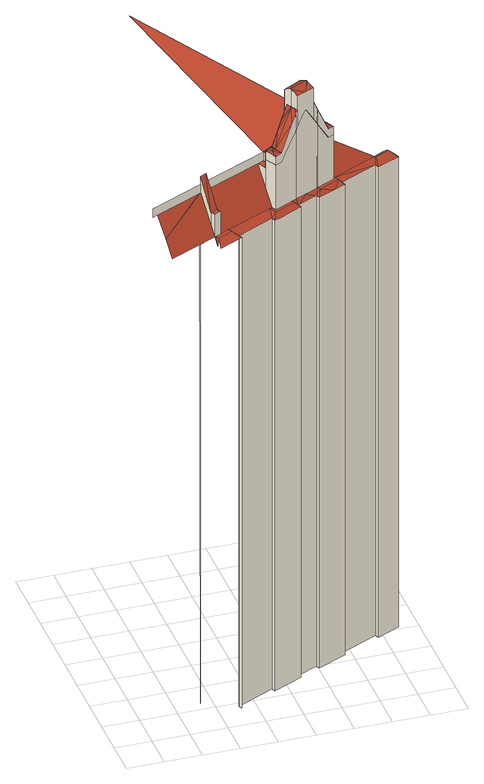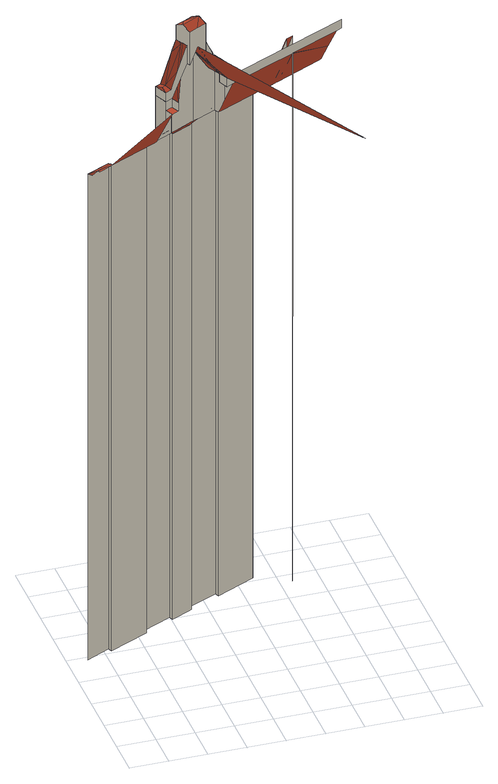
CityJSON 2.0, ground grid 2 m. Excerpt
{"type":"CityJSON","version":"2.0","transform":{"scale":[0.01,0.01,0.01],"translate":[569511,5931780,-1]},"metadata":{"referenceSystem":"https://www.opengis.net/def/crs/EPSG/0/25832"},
"CityObjects":{
"building1":{"type":"Building","attributes":{"Grundfläche 2D":"1252.468823","Grundhöhe NN":"-0.001"},"children":["building1-1","building1-2","building1-3","building1-4"],"geometry":[{"type":"MultiSurface","lod":"3","boundaries":[[[0,1,2]],[[3,0,2]],[[1,0,3,4,5,6,7,8,9,10,11,12]],[[13,0,3]],[[14,15,16]],[[16,15,17]],[[18,19,20,14]],[[21,22,15,14,20]],[[23,21,20]],[[24,25,5,4,3,2,26,27,17,15,22,21,28,29]],[[23,20,19]],[[23,19,30,31]],[[32,28,21,23]],[[32,23,31,33]],[[34,32,33,35]],[[34,36,32]],[[32,36,28]],[[5,25,37]],[[38,39,40,41,42,37,25,24,29]],[[43,6,5,37]],[[44,43,37,42]],[[39,45,44,42,41,40]],[[7,6,43,44]],[[46,47,48,38,29,28,36]],[[34,49,50,46,36]],[[50,49,34,35,51]],[[52,7,44,53]],[[52,53,54,55,56,7]],[[57,58,54,53,59,45,39,38,48,47]],[[44,45,59,53]],[[60,61,62,7,56,55]],[[63,7,62,61,64,65]],[[47,46,66]],[[66,58,57,47]],[[66,46,50]],[[66,50,51,67]],[[54,58,68]],[[55,54,68]],[[69,70,71,58,66]],[[72,70,69]],[[73,74,75,72,69,66,67,76]],[[77,78,79,80,81,82,83,84,64,61,60,55,68,58,71,70]],[[72,75,85,79,78,77,70]],[[86,75,74,87]],[[84,88,89,90,64]],[[86,91,75]],[[92,85,75]],[[83,82,81,80,93,84]],[[75,91,92]],[[94,80,79,85]],[[92,94,85]],[[95,91,86]],[[94,93,80]],[[88,84,93,89]],[[96,93,94]],[[93,97,98,89]],[[95,99,91]],[[96,94,92,100,101]],[[102,103,98,97,104]],[[93,105,106,102,104,97]],[[93,96,101,106,105]],[[107,95,86,87,108]],[[109,110,100,92,91,99]],[[111,103,102]],[[102,106,101,100,110,111]],[[107,99,95]],[[112,109,99]],[[112,99,107]],[[112,107,108,113]],[[109,114,103,111,110]],[[115,109,112]],[[115,112,113,116]],[[114,109,115]],[[117,115,116,118]],[[115,117,119,114]],[[119,120,114]],[[117,121,120,119]],[[122,123,114,120]],[[121,117,118,124]],[[125,120,126]],[[126,120,121]],[[126,121,124,127]]],"semantics":{"surfaces":[{"type":"RoofSurface"},{"type":"WallSurface"}],"values":[0,0,1,1,0,0,0,0,0,0,0,1,0,1,1,0,0,1,1,0,1,0,1,0,0,1,0,0,1,0,0,0,0,0,0,1,1,0,0,0,1,1,0,1,0,0,0,0,0,1,1,0,0,0,0,1,0,1,0,1,0,1,0,1,1,0,0,0,1,0,0,1,0,1,0,0,0,0,1,0,0,1]}}]},
"building1-1":{"type":"BuildingInstallation","parents":["building1"],"geometry":[{"type":"MultiSurface","lod":"3","boundaries":[[[128,129,130]],[[131,129,128]],[[132,130,129,133,134]],[[4,8,128,130,135]],[[22,135,130,132]],[[9,8,4,3]],[[136,129,131,9,3]],[[136,17,133,129]],[[17,15,22,132,134,133]]],"semantics":{"surfaces":[{"type":"RoofSurface"},{"type":"WallSurface"}],"values":[0,0,0,1,1,1,1,1,1]}}]},
"building1-2":{"type":"BuildingInstallation","parents":["building1"],"geometry":[{"type":"MultiSurface","lod":"3","boundaries":[[[137,138,139,140,141]],[[139,142,140]],[[139,138,143]],[[144,139,143]],[[144,145,146]],[[139,144,146,142]],[[144,143,147]],[[148,149,150,147,151]],[[150,144,147]],[[149,148,152]],[[153,154,149,152,155]],[[156,150,149,157]],[[158,150,156]],[[158,156,159]],[[150,158,160]],[[161,162,145,144,160,163]],[[150,160,144]],[[42,41,40,39,138,137,141,140]],[[143,138,39,45,59,53,54,148,151,147]],[[54,68,152,148]],[[155,152,68,55,60,61,154,153]],[[160,158,159,164,165,62]],[[160,62,166,163]],[[166,56,161,163]],[[167,145,162,161,56,52]],[[167,168,146,145]],[[168,44,142,146]],[[44,42,140,142]]],"semantics":{"surfaces":[{"type":"RoofSurface"},{"type":"WallSurface"}],"values":[0,0,0,0,0,0,0,0,0,0,0,0,0,0,0,0,0,1,1,1,1,1,1,1,1,1,1,1]}}]},
"building1-3":{"type":"BuildingInstallation","parents":["building1"],"geometry":[{"type":"MultiSurface","lod":"3","boundaries":[[[169,170,171,172]],[[170,173,174,175]],[[175,176,171,170]],[[177,178,174,173]],[[179,180,174]],[[174,180,181,175]],[[169,172,182,164,159,156,170]],[[156,157,149,154,178,177,173,170]],[[154,61,64,84,183,179,174,178]],[[176,175,181,180,179,183,184,185,186,187,188,189,190]],[[172,171,176,190,65,182]]],"semantics":{"surfaces":[{"type":"RoofSurface"},{"type":"WallSurface"}],"values":[0,0,0,0,0,0,1,1,1,1,1]}}]},
"building1-4":{"type":"BuildingInstallation","parents":["building1"],"geometry":[{"type":"MultiSurface","lod":"3","boundaries":[[[187,191,188]],[[186,185,184,192,187]],[[191,187,192,193]],[[194,192,184,183,195,196]],[[197,198,192,194]],[[199,192,198]],[[200,193,199,201]],[[193,192,199]],[[202,199,198]],[[202,203,204,199]],[[205,204,203]],[[201,199,204,205]],[[83,82,81,194,196,195,183,84]],[[80,198,197,81]],[[197,194,81]],[[94,198,80]],[[198,94,96,101,203,202]],[[101,106,205,203]],[[106,105,93,88,90,189,188,191,193,200,201,205]]],"semantics":{"surfaces":[{"type":"RoofSurface"},{"type":"WallSurface"}],"values":[0,0,0,0,0,0,0,0,0,0,0,0,1,1,1,1,1,1,1]}}]}
},
"vertices":[
[331,251,3149],[70,128,3148],[97,74,3034],[336,254,3149],[371,270,3149],[692,421,3149],[728,439,3149],[728,439,3200],[371,270,3200],[336,253,3200],[40,113,3200],[40,113,3149],[70,128,3149],[336,253,100],[396,140,2936],[386,162,2936],[381,108,2909],[381,159,2936],[390,88,2909],[520,150,2909],[479,180,2936],[466,201,2936],[416,176,2936],[511,171,2909],[731,339,2958],[716,371,3032],[118,32,2936],[134,40,2936],[723,323,2936],[736,329,2936],[520,150,100],[511,171,100],[717,270,2909],[717,270,100],[727,249,2909],[727,249,100],[741,281,2936],[716,371,3149],[749,303,2936],[749,303,3200],[736,329,3200],[731,339,3200],[716,371,3200],[752,388,3149],[752,388,3200],[788,322,3200],[859,338,2936],[851,354,2936],[788,322,2936],[766,268,2909],[889,326,2909],[889,326,100],[790,407,3259],[873,364,3338],[876,366,3343],[878,367,3347],[792,408,3262],[873,364,2936],[876,366,2936],[851,354,3303],[881,368,3351],[884,370,3357],[794,409,3267],[364,1496,3432],[935,395,3440],[892,478,3439],[879,347,2909],[879,347,100],[876,366,3344],[890,353,2909],[935,395,2936],[884,370,2936],[990,400,2909],[990,400,100],[994,402,100],[994,402,2909],[890,353,100],[983,419,2936],[1000,428,2936],[1006,430,2936],[1010,432,3313],[1006,430,3320],[1000,428,3329],[992,423,3344],[983,419,3358],[1010,432,2936],[1003,381,2909],[1003,381,100],[1005,514,3260],[1018,572,3200],[986,505,3291],[1019,415,2936],[1010,433,2936],[1038,530,3200],[1010,433,3312],[1096,426,2909],[1077,465,3200],[1038,530,3149],[1018,572,3149],[1132,473,2936],[1108,481,2936],[1108,481,3200],[1075,549,3149],[1056,590,3149],[1042,532,3149],[1042,532,3200],[1075,549,3200],[1161,457,2909],[1161,457,100],[1120,496,2936],[1105,489,2936],[1075,549,3063],[1152,478,2909],[1152,478,100],[1369,618,2936],[1362,579,2909],[1362,579,100],[1372,558,2909],[1372,558,100],[1374,608,2936],[1452,646,2936],[1494,617,2909],[1447,656,2936],[1423,645,2936],[1494,617,100],[1481,645,2913],[1495,617,2909],[1495,617,100],
[371,270,3249],[369,184,3069],[405,200,3069],[336,253,3249],[416,176,3069],[381,159,3069],[386,162,3069],[405,200,2989],[369,184,2992],
[736,329,3252],[749,303,3252],[746,347,3260],[716,371,3252],[731,339,3252],[752,388,3256],[788,322,3256],[765,356,3260],[756,391,3256],[753,389,3256],[851,354,3392],[876,366,3444],[872,393,3462],[864,406,3460],[873,364,3438],[876,366,3445],[881,368,3455],[884,370,3462],[878,367,3449],[863,410,3462],[865,406,3462],[816,420,3389],[849,436,3462],[794,409,3341],[792,408,3335],[790,407,3330],[793,409,3338],[849,436,3355],[816,420,3302],[793,409,3264],[756,391,3207],[753,389,3201],
[849,436,3553],[863,410,3567],[892,478,3545],[841,451,3545],[865,406,3566],[935,395,3545],[961,461,3567],[939,503,3545],[872,393,3558],[884,370,3545],[983,419,3545],[965,454,3563],[964,456,3565],[841,451,3355],[983,419,3462],[971,442,3462],[965,454,3462],[964,456,3462],[961,461,3462],[948,486,3462],[948,486,3357],[939,503,3357],
[986,505,3377],[969,455,3455],[1005,514,3336],[1009,432,3405],[1000,428,3425],[1006,430,3412],[1010,432,3403],[1010,433,3402],[1062,500,3260],[1038,530,3262],[1042,532,3252],[1077,465,3252],[1108,481,3252],[1080,509,3260],[1075,549,3252]
]}
